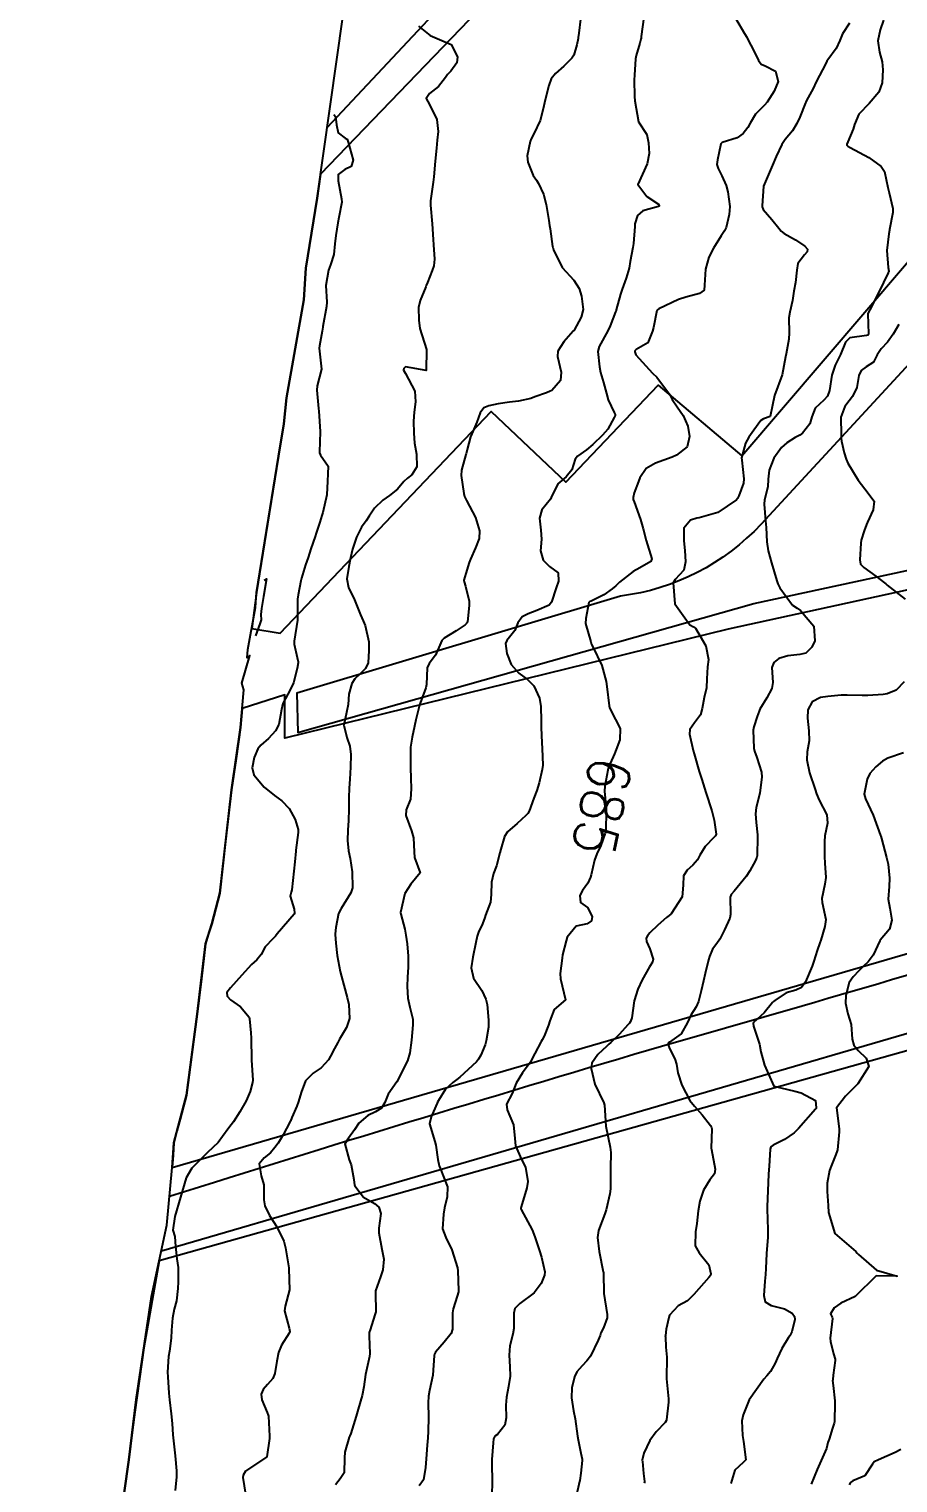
# Model space of a CAD drawing. Header units: metres. Extents: x 292545 to 299085, y 7450245 to 7463078.
# Drawn here: x 295961.2 to 296044.1, y 7457327.4 to 7457466.3 of the extents above; entities that cross this region are included whole.
import ezdxf
from ezdxf.enums import TextEntityAlignment as Align

# ---------------------------------------------------------------- set-up
doc = ezdxf.new("R2010")
doc.units = ezdxf.units.M
for name, color, linetype in [('Area', 45, 'Continuous'), ('Cotas', 45, 'Continuous'), ('Curvas de Nivel 1m', 11, 'Continuous'), ('Curvas de Nivel 5m', 15, 'Continuous'), ('Edificações', 30, 'Continuous'), ('Vias Primárias', 230, 'Continuous')]:
    doc.layers.add(name, color=color, linetype=linetype)
doc.styles.add('Style-STANDARD', font='STANDARD.shx')

msp = doc.modelspace()

# ---------------------------------------------------------------- linework, layer by layer
at = {"layer": 'Area'}
msp.add_polyline3d([(295968.83, 7457316.53, 695.59), (295970.69, 7457329.58, 691.86), (295971.4, 7457335.36, 693.54), (295972.85, 7457345.21, 691.34), (295974.31, 7457352, 688.67), (295974.83, 7457357.51, 688.53), (295974.98, 7457359.87, 689.09), (295976.18, 7457364.44, 692.82), (295977.21, 7457372.19, 692.11), (295978, 7457378.89, 689.45), (295978.6, 7457380.8, 689.19), (295979.37, 7457383.73, 691.72), (295980.48, 7457393.61, 692.91), (295981.35, 7457399.57, 695.22), (295981.66, 7457403.18, 689.18), (295981.49, 7457403.79, 689.21), (295982.25, 7457406.44, 689.16), (295981.97, 7457406.22, 689.17), (295982.04, 7457407.03, 689.22), (295982.79, 7457411.03, 696.29), (295982.87, 7457412.48, 696.53), (295984.98, 7457425.51, 693.8), (295985.49, 7457428.59, 694.39), (295985.75, 7457431.08, 694.85), (295987.39, 7457440.44, 693.15), (295987.6, 7457443.45, 688.75), (295988.67, 7457450.15, 692.59), (295991.14, 7457467.66, 688.28)], dxfattribs=at)
at = {"layer": 'Curvas de Nivel 1m', "flags": 128}
for points, elevation in [([(295998.36, 7457466.58), (295999.47, 7457465.68), (296001.46, 7457464.83), (296002.06, 7457463.65), (296002.01, 7457463.08), (296001.43, 7457462.28), (296001.13, 7457461.96), (296000.92, 7457461.67), (296000.26, 7457460.83), (295999.41, 7457460.15), (295999.09, 7457459.68), (295999.39, 7457459.09), (296000.09, 7457457.68), (296000.21, 7457456.52), (296000.14, 7457455.68), (296000.08, 7457454.94), (295999.95, 7457453.68), (295999.8, 7457452.18), (295999.74, 7457451.68), (295999.5, 7457449.9), (295999.49, 7457449.69), (295999.5, 7457449.47), (295999.64, 7457447.68), (295999.76, 7457446.2), (295999.79, 7457445.68), (295999.87, 7457444.33), (295999.8, 7457443.68), (295999.65, 7457443.24), (295999.19, 7457442.08), (295999.09, 7457441.79), (295999.05, 7457441.69), (295998.5, 7457440.37), (295998.35, 7457439.7), (295998.37, 7457438.48), (295998.48, 7457437.7), (295999.11, 7457435.69), (295999.09, 7457433.69), (295997.1, 7457434.04), (295996.93, 7457433.88), (295996.92, 7457433.71), (295997.09, 7457433.39), (295997.98, 7457431.7), (295998.06, 7457430.7), (295997.94, 7457429.7), (295997.88, 7457428.85), (295997.89, 7457427.7), (295997.97, 7457426.74), (295998.14, 7457425.7), (295998.2, 7457424.48), (295997.7, 7457423.7), (295997.28, 7457423.4), (295996.96, 7457423.07), (295996.33, 7457422.34), (295995.57, 7457421.73), (295994.94, 7457421.29), (295994.14, 7457420.54), (295993.64, 7457419.75), (295993.36, 7457419.31), (295992.91, 7457418.71), (295992.43, 7457417.76), (295992.04, 7457416.61), (295991.86, 7457415.77), (295991.69, 7457414.95), (295991.49, 7457413.77), (295991.67, 7457412.95), (295992.22, 7457411.77), (295992.81, 7457410.34), (295993.06, 7457409.76), (295993.24, 7457409.32), (295993.59, 7457407.75), (295993.6, 7457406.93), (295993.55, 7457405.75), (295993.3, 7457405.2), (295992.74, 7457404.66), (295992.28, 7457404.22), (295991.97, 7457403.77), (295991.7, 7457402.76), (295991.62, 7457401.78), (295991.47, 7457401.01), (295991.21, 7457399.78), (295991.5, 7457398.61), (295991.8, 7457397.77), (295991.88, 7457397), (295991.86, 7457395.77), (295991.78, 7457394.62), (295991.74, 7457393.77), (295991.7, 7457392.87), (295991.68, 7457391.77), (295991.66, 7457390.69), (295991.6, 7457389.77), (295991.55, 7457388.77), (295991.66, 7457387.77), (295991.83, 7457387.06), (295992.01, 7457385.77), (295992.03, 7457384.24), (295991.9, 7457383.77), (295990.97, 7457382.28), (295990.71, 7457381.79), (295990.46, 7457380.47), (295990.4, 7457379.84), (295990.4, 7457379.79), (295990.44, 7457378.96), (295990.58, 7457377.79), (295990.88, 7457376.26), (295991, 7457375.78), (295991.23, 7457374.94), (295991.52, 7457373.77), (295991.68, 7457373.09), (295991.77, 7457371.77), (295991.46, 7457370.89), (295990.79, 7457369.78), (295990.63, 7457369.48), (295990.32, 7457368.9), (295989.94, 7457368.17), (295989.74, 7457367.8), (295989.06, 7457367.04), (295988.29, 7457366.55), (295987.57, 7457365.82), (295987.14, 7457364.7), (295986.9, 7457363.83), (295986.72, 7457363.37), (295986.24, 7457362.31), (295986.12, 7457361.96), (295986.07, 7457361.84), (295985.43, 7457360.64), (295984.95, 7457359.85), (295984.64, 7457359.42), (295984.2, 7457358.94), (295983.6, 7457358.46), (295983.12, 7457357.87), (295983.31, 7457356.73), (295983.58, 7457355.87), (295983.58, 7457354.43), (295983.68, 7457353.86), (295984.13, 7457352.95), (295984.81, 7457351.85), (295985.48, 7457350.47), (295985.65, 7457349.84), (295985.96, 7457347.95), (295985.97, 7457347.84), (295986.04, 7457345.84), (295985.6, 7457344.27), (295985.55, 7457343.84), (295986, 7457342.16), (295986.05, 7457341.84), (295985.99, 7457341.68), (295985.27, 7457340.56), (295984.97, 7457339.85), (295984.81, 7457339.01), (295984.64, 7457337.85), (295984.44, 7457337.36), (295983.94, 7457336.78), (295983.5, 7457336.3), (295983.31, 7457335.87), (295983.38, 7457335.33), (295983.91, 7457334.1), (295983.99, 7457333.86), (295984.01, 7457333.75), (295984.12, 7457331.86), (295984.11, 7457331.63), (295983.85, 7457329.86), (295981.84, 7457328.52), (295981.6, 7457328.13), (295981.56, 7457327.89), (295981.81, 7457326.31)], 688), ([(296013.86, 7457467.51), (296013.61, 7457465.65), (296013.59, 7457465.52), (296013.58, 7457465.41), (296013.46, 7457464.8), (296013.17, 7457463.8), (296013, 7457463.52), (296012.21, 7457462.76), (296011.43, 7457462.06), (296011.03, 7457461.55), (296010.8, 7457460.93), (296010.44, 7457459.55), (296010.26, 7457458.69), (296009.96, 7457457.56), (296009.36, 7457456.29), (296009.11, 7457455.82), (296009.02, 7457455.57), (296008.73, 7457454.18), (296008.79, 7457453.58), (296009.31, 7457452.32), (296009.6, 7457451.86), (296009.79, 7457451.56), (296010.28, 7457450.54), (296010.53, 7457449.55), (296010.78, 7457448.03), (296010.86, 7457447.55), (296010.92, 7457447.21), (296011.15, 7457445.54), (296011.17, 7457445.47), (296011.23, 7457445.22), (296012.07, 7457443.53), (296013.19, 7457442.32), (296013.7, 7457441.51), (296013.92, 7457440.77), (296014.06, 7457439.51), (296013.89, 7457438.77), (296013.2, 7457437.52), (296013.17, 7457437.48), (296013.13, 7457437.43), (296012.23, 7457436.42), (296011.65, 7457435.53), (296011.61, 7457435.03), (296011.97, 7457433.53), (296011.9, 7457432.71), (296011.07, 7457431.78), (296010.92, 7457431.7), (296010.56, 7457431.56), (296009.47, 7457431.16), (296009.06, 7457431.02), (296007.89, 7457430.74), (296007.05, 7457430.65), (296005.95, 7457430.51), (296005.05, 7457430.31), (296004.57, 7457430.1), (296004.24, 7457429.63), (296003.93, 7457428.74), (296003.44, 7457427.64), (296003.32, 7457427.34), (296003, 7457426.13), (296002.9, 7457425.73), (296002.88, 7457425.64), (296002.46, 7457424.16), (296002.42, 7457423.65), (296002.66, 7457421.93), (296002.75, 7457421.64), (296002.94, 7457421.27), (296003.8, 7457419.63), (296004.18, 7457418.36), (296004.13, 7457417.63), (296003.79, 7457416.73), (296003.31, 7457415.64), (296003.19, 7457415.32), (296002.86, 7457414.28), (296002.69, 7457413.64), (296002.7, 7457413.49), (296002.85, 7457413.06), (296003.2, 7457411.64), (296003.19, 7457411.27), (296003.02, 7457409.64), (296002.94, 7457409.5), (296002.8, 7457409.38), (296001.95, 7457408.81), (296000.79, 7457408.11), (296000.56, 7457407.89), (296000.48, 7457407.67), (295999.97, 7457406.47), (295999.36, 7457405.68), (295999.17, 7457405.26), (295999.12, 7457403.69), (295999.05, 7457403.37), (295998.72, 7457402.51), (295998.51, 7457401.89), (295998.45, 7457401.69), (295998.08, 7457400.31), (295997.97, 7457399.7), (295997.73, 7457398.64), (295997.59, 7457397.7), (295997.57, 7457396.78), (295997.58, 7457395.7), (295997.6, 7457394.73), (295997.66, 7457393.7), (295997.58, 7457392.72), (295997.18, 7457391.7), (295997.13, 7457391.16), (295997.67, 7457389.7), (295997.87, 7457389.02), (295997.92, 7457387.7), (295997.96, 7457387.13), (295998.52, 7457385.69), (295997.62, 7457384.59), (295997.04, 7457383.71), (295996.63, 7457381.88), (295996.65, 7457381.72), (295997.03, 7457380.29), (295997.14, 7457379.71), (295997.25, 7457378.9), (295997.37, 7457377.71), (295997.36, 7457376.65), (295997.3, 7457375.71), (295997.27, 7457374.83), (295997.34, 7457373.71), (295997.51, 7457372.85), (295997.79, 7457371.7), (295997.82, 7457371.17), (295997.69, 7457369.7), (295997.52, 7457368.49), (295997.29, 7457367.71), (295996.28, 7457365.72), (295995.46, 7457364.54), (295995.13, 7457363.73), (295994.81, 7457363.18), (295994.25, 7457362.84), (295993.5, 7457362.5), (295992.65, 7457361.76), (295992.23, 7457361.11), (295991.67, 7457360.33), (295991.32, 7457359.78), (295991.73, 7457358.24), (295991.92, 7457357.77), (295992.17, 7457356.39), (295992.24, 7457355.85), (295992.26, 7457355.77), (295993.08, 7457354.69), (295994.15, 7457354.09), (295994.56, 7457353.74), (295994.75, 7457353.12), (295994.57, 7457351.74), (295994.56, 7457351.29), (295994.85, 7457349.73), (295995.04, 7457348.77), (295994.94, 7457347.73), (295994.71, 7457347.09), (295994.25, 7457345.74), (295994.23, 7457345.55), (295994.26, 7457343.74), (295994.22, 7457343.53), (295994.01, 7457342.93), (295993.72, 7457342.02), (295993.65, 7457341.75), (295993.64, 7457341.39), (295993.71, 7457339.74), (295993.68, 7457339.45), (295993.29, 7457337.75), (295993.12, 7457336.57), (295992.97, 7457335.75), (295992.57, 7457334.43), (295992.38, 7457333.76), (295991.89, 7457332.09), (295991.78, 7457331.88), (295991.71, 7457331.77), (295991.32, 7457330.31), (295991.29, 7457329.78), (295991.25, 7457328.36), (295990.87, 7457327.78), (295990.41, 7457327.2)], 687), ([(296019.87, 7457467.44), (296019.62, 7457465.59), (296019.6, 7457465.45), (296019.58, 7457465.34), (296019.47, 7457464.95), (296019.13, 7457463.77), (296019.08, 7457463.45), (296018.97, 7457461.91), (296018.95, 7457461.45), (296018.98, 7457459.87), (296019.01, 7457459.45), (296019.37, 7457457.45), (296020.14, 7457456.22), (296020.31, 7457455.44), (296020.36, 7457454.41), (296020.18, 7457453.44), (296019.3, 7457451.45), (296020.16, 7457450.31), (296021.28, 7457449.58), (296021.34, 7457449.42), (296021.33, 7457449.37), (296021.28, 7457449.34), (296019.77, 7457448.95), (296019.27, 7457448.5), (296019.02, 7457447.69), (296019.01, 7457447.45), (296018.87, 7457445.82), (296018.8, 7457445.45), (296018.57, 7457444.1), (296018.45, 7457443.46), (296018.17, 7457442.49), (296017.8, 7457441.46), (296017.65, 7457440.99), (296017.23, 7457439.47), (296017.21, 7457439.42), (296017.16, 7457439.29), (296016.65, 7457437.96), (296016.43, 7457437.48), (296015.59, 7457435.97), (296015.46, 7457435.49), (296015.64, 7457434.03), (296015.74, 7457433.49), (296016.02, 7457432.54), (296016.3, 7457431.48), (296016.45, 7457430.87), (296017.04, 7457429.66), (296017.13, 7457429.47), (296017.13, 7457429.39), (296017.04, 7457429.19), (296016.43, 7457428.07), (296015.92, 7457427.49), (296015, 7457426.62), (296014.4, 7457426.11), (296013.53, 7457425.51), (296013.3, 7457425.2), (296012.98, 7457424.2), (296012.46, 7457423.53), (296011.64, 7457422.86), (296011.02, 7457421.55), (296010.94, 7457421.39), (296010.13, 7457420.36), (296009.91, 7457419.56), (296010.04, 7457418.43), (296010.1, 7457417.56), (296010, 7457416.45), (296010.26, 7457415.56), (296010.87, 7457414.96), (296011.67, 7457414.35), (296011.73, 7457413.54), (296011.49, 7457412.9), (296011.05, 7457411.55), (296010.82, 7457411.26), (296009.64, 7457410.74), (296008.81, 7457410.43), (296008.25, 7457410.13), (296007.84, 7457409.58), (296007.53, 7457408.85), (296006.79, 7457407.87), (296006.64, 7457407.59), (296006.77, 7457406.63), (296007.21, 7457405.59), (296007.93, 7457404.77), (296008.74, 7457404.17), (296009.35, 7457403.56), (296009.91, 7457402.37), (296010.04, 7457401.56), (296010.06, 7457400.19), (296010.05, 7457399.56), (296010.11, 7457398.11), (296010.15, 7457397.56), (296010.21, 7457395.98), (296010.17, 7457395.55), (296009.88, 7457394.29), (296009.64, 7457393.56), (296009.36, 7457392.81), (296008.91, 7457391.57), (296008.8, 7457391.36), (296008.59, 7457391.15), (296007.76, 7457390.4), (296006.85, 7457389.6), (296006.56, 7457389.15), (296006.2, 7457387.95), (296006.12, 7457387.6), (296005.78, 7457386.35), (296005.5, 7457385.61), (296005.32, 7457384.8), (296005.3, 7457383.61), (296005.23, 7457382.87), (296004.76, 7457381.62), (296004.67, 7457381.41), (296004.46, 7457380.8), (296004.07, 7457380), (296003.95, 7457379.62), (296003.82, 7457379.02), (296003.54, 7457377.63), (296003.39, 7457376.61), (296003.6, 7457375.63), (296004.39, 7457374.44), (296004.79, 7457373.62), (296004.89, 7457373.09), (296005.03, 7457371.61), (296005.02, 7457370.94), (296004.8, 7457369.62), (296004.71, 7457369.24), (296004.31, 7457368.27), (296004.07, 7457367.86), (296003.88, 7457367.63), (296002.29, 7457366.15), (296002.01, 7457365.93), (296001.64, 7457365.66), (296000.93, 7457365.01), (296000.26, 7457363.93), (296000.17, 7457363.75), (296000.14, 7457363.67), (295999.56, 7457362.36), (295999.4, 7457361.68), (295999.89, 7457360), (296000, 7457359.67), (296000.19, 7457358.3), (296000.32, 7457357.67), (296000.4, 7457357.45), (296001.1, 7457355.66), (296001.09, 7457354.72), (296000.82, 7457353.66), (296000.74, 7457353.06), (296000.64, 7457351.66), (296000.95, 7457350.82), (296001.52, 7457349.66), (296002.07, 7457347.94), (296002.1, 7457347.65), (296002.16, 7457345.77), (296002.15, 7457345.65), (296002.04, 7457345.22), (296001.67, 7457344.01), (296001.6, 7457343.65), (296001.59, 7457342.06), (296001.47, 7457341.66), (296000.8, 7457340.84), (295999.98, 7457339.89), (295999.87, 7457339.67), (295999.85, 7457339.55), (295999.71, 7457337.67), (295999.41, 7457336.2), (295999.3, 7457335.68), (295999.26, 7457335.03), (295999.31, 7457333.68), (295999.28, 7457332.29), (295999.23, 7457331.68), (295999.18, 7457331), (295999.08, 7457329.68), (295999.02, 7457328.86), (295998.83, 7457327.69), (295998.41, 7457327.1)], 686), ([(296039.49, 7457466.88), (296038.85, 7457465.84), (296038.57, 7457465.22), (296038.23, 7457464.45), (296037.44, 7457463.37), (296037.35, 7457463.23), (296037.24, 7457463.03), (296036.33, 7457461.25), (296036.03, 7457460.64), (296035.4, 7457459.47), (296035.33, 7457459.32), (296035.31, 7457459.26), (296034.76, 7457457.89), (296034.46, 7457457.27), (296034.06, 7457456.58), (296033.36, 7457455.75), (296033.03, 7457455.28), (296032.5, 7457454.12), (296032.14, 7457453.3), (296031.3, 7457451.31), (296031.16, 7457449.43), (296031.17, 7457449.31), (296031.27, 7457449.06), (296032.08, 7457448.12), (296032.76, 7457447.29), (296032.97, 7457447.01), (296033.25, 7457446.78), (296034.35, 7457446.16), (296035.24, 7457445.56), (296035.48, 7457445.26), (296035.46, 7457445.02), (296035.22, 7457444.72), (296034.57, 7457443.91), (296034.47, 7457443.27), (296034.36, 7457442.1), (296034.2, 7457441.27), (296034.06, 7457440.38), (296033.81, 7457439.27), (296033.72, 7457438.71), (296033.73, 7457437.27), (296033.71, 7457436.69), (296033.45, 7457435.28), (296033.4, 7457434.98), (296033.08, 7457433.28), (296032.35, 7457431.29), (296032.15, 7457430.38), (296031.92, 7457429.3), (296031.3, 7457429.05), (296031.04, 7457428.89), (296030.36, 7457427.98), (296029.88, 7457427.32), (296029.58, 7457426.75), (296029.2, 7457425.33), (296029.21, 7457425.11), (296029.42, 7457423.33), (296029.38, 7457422.91), (296028.95, 7457421.7), (296028.82, 7457421.46), (296028.71, 7457421.33), (296026.93, 7457420.12), (296025.15, 7457419.6), (296024.92, 7457419.57), (296024.33, 7457419.39), (296023.69, 7457418.61), (296023.7, 7457417.39), (296023.79, 7457416.49), (296023.83, 7457415.39), (296023.67, 7457414.59), (296022.86, 7457413.7), (296022.67, 7457413.4), (296022.82, 7457411.4), (296024.27, 7457409.39), (296024.62, 7457409.2), (296024.8, 7457409.05), (296025.78, 7457407.37), (296026.05, 7457406.08), (296025.96, 7457405.37), (296025.89, 7457404.22), (296025.84, 7457403.37), (296025.64, 7457402.45), (296025.45, 7457401.37), (296025.28, 7457400.79), (296024.69, 7457400), (296024.27, 7457399.39), (296024.22, 7457398.93), (296024.57, 7457397.38), (296024.66, 7457397.04), (296025.15, 7457395.37), (296025.39, 7457394.6), (296025.79, 7457393.37), (296026.37, 7457391.59), (296026.43, 7457391.36), (296026.58, 7457390.7), (296026.78, 7457389.36), (296026.72, 7457389.2), (296026.56, 7457389.05), (296025.71, 7457388.21), (296025.22, 7457387.37), (296024.99, 7457386.93), (296024.53, 7457386.4), (296023.99, 7457385.92), (296023.66, 7457385.39), (296023.62, 7457384.51), (296023.53, 7457383.39), (296022.48, 7457381.76), (296022.29, 7457381.6), (296022.03, 7457381.41), (296021.19, 7457380.69), (296020.45, 7457379.94), (296020.21, 7457379.67), (296020.08, 7457379.44), (296020.12, 7457379.12), (296020.43, 7457378.42), (296020.76, 7457377.43), (296020.7, 7457377.15), (296020.42, 7457376.71), (296019.71, 7457375.44), (296019.28, 7457374.56), (296018.94, 7457373.45), (296018.73, 7457371.83), (296018.6, 7457371.46), (296018.49, 7457371.32), (296018.35, 7457371.17), (296017.54, 7457370.26), (296016.71, 7457369.48), (296016.51, 7457369.3), (296016.33, 7457369.13), (296015.47, 7457368.33), (296014.9, 7457367.49), (296014.82, 7457366.97), (296015.18, 7457365.49), (296016.03, 7457363.71), (296016.11, 7457363.48), (296016.23, 7457361.48), (296016.66, 7457359.48), (296016.71, 7457358.97), (296016.69, 7457357.47), (296016.68, 7457356.97), (296016.67, 7457355.47), (296016.63, 7457355), (296016.28, 7457353.48), (296016.24, 7457353.37), (296016.13, 7457353.08), (296015.53, 7457351.49), (296015.44, 7457350.82), (296015.59, 7457349.49), (296015.99, 7457347.56), (296016, 7457347.48), (296016, 7457347.42), (296016.04, 7457345.48), (296016.37, 7457343.48), (296016.35, 7457343.15), (296016, 7457342.2), (296015.77, 7457341.71), (296015.68, 7457341.48), (296015.51, 7457341.01), (296014.78, 7457339.5), (296014.41, 7457339.06), (296013.96, 7457338.57), (296013.48, 7457337.99), (296013.24, 7457337.52), (296012.99, 7457336.47), (296012.96, 7457335.52), (296013.16, 7457334.26), (296013.31, 7457333.52), (296013.53, 7457331.86), (296013.59, 7457331.51), (296013.86, 7457330.24), (296013.99, 7457329.64), (296013.99, 7457329.51), (296013.84, 7457328.3), (296013.74, 7457327.6), (296013.73, 7457327.51), (296013.36, 7457325.96)], 684), ([(296042.75, 7457467.17), (296042.42, 7457466.24), (296042.21, 7457465.18), (296042.37, 7457464.09), (296042.61, 7457463.17), (296042.69, 7457462.42), (296042.64, 7457461.17), (296042.32, 7457460.27), (296041.39, 7457459.19), (296040.4, 7457458.18), (296039.97, 7457457.2), (296039.85, 7457456.73), (296039.36, 7457455.53), (296039.26, 7457455.31), (296039.26, 7457455.21), (296039.35, 7457455.12), (296039.56, 7457455), (296041.34, 7457454.02), (296042.54, 7457453.17), (296042.85, 7457452.7), (296043.17, 7457451.16), (296043.3, 7457450.66), (296043.65, 7457449.16), (296043.65, 7457448.78), (296043.34, 7457447.16), (296043.32, 7457447.09), (296043.25, 7457446.73), (296043.07, 7457445.16), (296043.21, 7457443.51), (296043.25, 7457443.16), (296043.25, 7457443.12), (296043.2, 7457443.01), (296042.3, 7457441.17), (296041.46, 7457439.48), (296041.28, 7457439.19), (296041.26, 7457439.09), (296041.31, 7457437.19), (296041.25, 7457437.07), (296041.13, 7457437.01), (296039.54, 7457436.79), (296039.12, 7457436.38), (296038.64, 7457435.22), (296038.12, 7457434.2), (296037.82, 7457433.23), (296037.61, 7457431.77), (296037.41, 7457431.23), (296037.06, 7457430.84), (296036.23, 7457430.07), (296035.92, 7457429.25), (296035.72, 7457428.57), (296035.02, 7457427.68), (296034.77, 7457427.51), (296034.32, 7457427.27), (296033.52, 7457426.76), (296033, 7457426.31), (296032.27, 7457425.29), (296031.83, 7457424.15), (296031.75, 7457423.3), (296031.69, 7457422.57), (296031.4, 7457421.31), (296031.35, 7457420.9), (296031.47, 7457419.3), (296031.54, 7457418.67), (296031.62, 7457417.3), (296031.73, 7457416.45), (296032.05, 7457415.3), (296032.58, 7457413.57), (296032.67, 7457413.29), (296032.85, 7457412.92), (296034.05, 7457411.27), (296034.51, 7457410.96), (296034.82, 7457410.76), (296036.1, 7457409.25), (296036.19, 7457407.85), (296035.92, 7457407.25), (296035.35, 7457406.68), (296034.77, 7457406.53), (296033.63, 7457406.41), (296032.77, 7457406.15), (296032.27, 7457405.78), (296032.09, 7457405.3), (296032.17, 7457403.87), (296032.1, 7457403.3), (296031.62, 7457402.4), (296030.95, 7457401.31), (296030.87, 7457401.14), (296030.7, 7457400.61), (296030.36, 7457399.64), (296030.3, 7457399.31), (296030.37, 7457397.6), (296030.44, 7457397.31), (296030.65, 7457396.7), (296031.1, 7457395.31), (296031.12, 7457394.81), (296030.95, 7457393.31), (296030.89, 7457393.03), (296030.6, 7457391.92), (296030.53, 7457391.31), (296030.58, 7457390.49), (296030.72, 7457389.31), (296030.72, 7457389.15), (296030.68, 7457387.31), (296030.66, 7457387.19), (296030.54, 7457386.85), (296029.98, 7457385.86), (296029.65, 7457385.32), (296028.5, 7457383.93), (296028.22, 7457383.62), (296028.12, 7457383.34), (296028.13, 7457381.69), (296028.07, 7457381.34), (296027.57, 7457380.23), (296027.13, 7457379.35), (296026.85, 7457378.94), (296026.43, 7457378.39), (296026.12, 7457377.67), (296026.04, 7457377.36), (296025.73, 7457376.05), (296025.57, 7457375.37), (296025.34, 7457374.42), (296025.07, 7457373.37), (296024.87, 7457372.87), (296024.36, 7457372.08), (296024.02, 7457371.39), (296023.43, 7457370.3), (296022.32, 7457369.51), (296022.26, 7457369.48), (296022.2, 7457369.41), (296022.18, 7457369.27), (296022.32, 7457368.9), (296022.81, 7457367.9), (296022.98, 7457367.4), (296023.12, 7457366.58), (296023.5, 7457365.4), (296024.26, 7457363.94), (296024.69, 7457363.38), (296025.44, 7457362.57), (296026.23, 7457361.54), (296026.32, 7457361.36), (296026.36, 7457361.23), (296026.31, 7457359.36), (296026.32, 7457359.25), (296026.69, 7457357.35), (296026.61, 7457356.92), (296026.17, 7457356.34), (296025.55, 7457355.37), (296025.2, 7457354.32), (296025.06, 7457353.38), (296024.92, 7457352.18), (296024.79, 7457351.38), (296024.76, 7457350.04), (296025.15, 7457349.37), (296026.08, 7457348.21), (296026.25, 7457347.36), (296026.22, 7457347.2), (296026.06, 7457347.02), (296024.64, 7457345.38), (296024.04, 7457344.79), (296023.13, 7457344.3), (296022.31, 7457343.41), (296022.24, 7457343.19), (296022, 7457342.08), (296021.92, 7457341.48), (296021.91, 7457341.41), (296021.92, 7457341.34), (296021.98, 7457340.36), (296022.05, 7457339.41), (296022.05, 7457339.33), (296022.02, 7457337.41), (296022.02, 7457337.33), (296022.21, 7457335.41), (296022.22, 7457335.11), (296022.03, 7457333.41), (296022, 7457333.31), (296021.9, 7457333.15), (296021.05, 7457332.26), (296020.44, 7457331.43), (296019.86, 7457330.21), (296019.72, 7457329.57), (296019.73, 7457329.44), (296019.84, 7457328.28), (296019.93, 7457327.53), (296019.92, 7457327.44), (296019.9, 7457327.37)], 683), ([(295990.25, 7457458.15), (295990.42, 7457457.94), (295990.5, 7457457.16), (295990.67, 7457456.4), (295991.35, 7457455.87), (295991.52, 7457455.78), (295991.62, 7457455.5), (295992.11, 7457453.77), (295991.93, 7457453.16), (295991.32, 7457452.88), (295990.68, 7457452.42), (295990.66, 7457451.79), (295990.99, 7457450.07), (295991.01, 7457449.78), (295990.74, 7457448.3), (295990.65, 7457447.79), (295990.45, 7457446.58), (295990.35, 7457445.79), (295990.25, 7457444.77), (295989.95, 7457443.79), (295989.74, 7457443.26), (295989.49, 7457441.81), (295989.58, 7457440.22), (295989.57, 7457439.8), (295989.22, 7457437.88), (295989.2, 7457437.81), (295989.14, 7457437.45), (295988.88, 7457436.05), (295988.87, 7457435.81), (295989.09, 7457433.81), (295988.66, 7457432.23), (295988.64, 7457431.81), (295988.81, 7457430.05), (295988.83, 7457429.81), (295988.97, 7457427.86), (295988.97, 7457427.81), (295988.88, 7457425.92), (295988.89, 7457425.81), (295988.99, 7457425.6), (295989.72, 7457424.54), (295989.7, 7457423.8), (295989.64, 7457423.12), (295989.59, 7457421.8), (295989.22, 7457420.1), (295989.12, 7457419.81), (295988.92, 7457419.18), (295988.58, 7457418.14), (295988.48, 7457417.81), (295988.07, 7457416.63), (295987.8, 7457415.82), (295987.57, 7457415.12), (295987.17, 7457413.83), (295987.1, 7457413.58), (295986.84, 7457412.25), (295986.79, 7457411.83), (295986.8, 7457409.83), (295986.48, 7457407.83), (295986.48, 7457407.53), (295986.76, 7457406.27), (295986.85, 7457405.83), (295986.84, 7457405.74), (295986.75, 7457405.22), (295986.4, 7457403.84), (295986.11, 7457403.23), (295985.4, 7457401.85), (295985.26, 7457401.29), (295985.01, 7457399.86), (295984.68, 7457399.25), (295984.02, 7457398.52), (295983.29, 7457397.87), (295983, 7457397.54), (295982.65, 7457396.71), (295982.47, 7457395.71), (295982.63, 7457395.03), (295983.61, 7457393.87), (295984.61, 7457393.08), (295985.3, 7457392.55), (295985.98, 7457391.84), (295986.58, 7457390.77), (295986.84, 7457389.83), (295986.85, 7457389.53), (295986.63, 7457387.83), (295986.62, 7457387.75), (295986.53, 7457386.73), (295986.43, 7457385.83), (295986.26, 7457384.07), (295986.2, 7457383.83), (295986.1, 7457383.44), (295986.48, 7457382.21), (295986.51, 7457381.83), (295986.5, 7457381.8), (295986.47, 7457381.73), (295984.86, 7457379.85), (295984.68, 7457379.63), (295984.45, 7457379.36), (295983.69, 7457378.61), (295983.31, 7457377.87), (295982.92, 7457377.37), (295982.41, 7457376.93), (295981.47, 7457375.89), (295980.39, 7457374.7), (295980.05, 7457374.25), (295980.07, 7457373.91), (295980.38, 7457373.55), (295981.36, 7457372.89), (295982.16, 7457371.88), (295982.2, 7457371.73), (295982.34, 7457370.38), (295982.38, 7457369.88), (295982.38, 7457369.83), (295982.4, 7457367.88), (295982.41, 7457367.77), (295982.51, 7457365.88), (295982.5, 7457365.65), (295982.27, 7457364.78), (295981.9, 7457363.89), (295981.3, 7457362.84), (295980.68, 7457361.9), (295980.23, 7457361.3), (295979.64, 7457360.5), (295979.21, 7457359.92), (295978.71, 7457359.42), (295978.2, 7457358.97), (295977.18, 7457357.95), (295976.69, 7457357.45), (295976.17, 7457356.52), (295975.08, 7457352.85), (295974.89, 7457351.52), (295975.07, 7457350.94), (295975.15, 7457349.97), (295975.27, 7457348.78), (295975.39, 7457347.97), (295975.41, 7457346.61), (295975.37, 7457345.97), (295975.23, 7457344.77), (295975.02, 7457343.97), (295974.84, 7457343.14), (295974.77, 7457341.97), (295974.73, 7457341.23), (295974.56, 7457339.97), (295974.48, 7457339.46), (295974.39, 7457337.98), (295974.4, 7457337.52), (295974.5, 7457335.97), (295974.56, 7457335.33), (295974.74, 7457333.97), (295974.81, 7457333.05), (295974.87, 7457331.97), (295975.01, 7457330.83), (295975.12, 7457329.97), (295975.25, 7457328.55), (295975.24, 7457327.97), (295975.12, 7457326.66)], 689), ([(296044.22, 7457438.08), (296043.68, 7457437.16), (296043.13, 7457436.4), (296042.54, 7457435.76), (296042.16, 7457435.18), (296041.8, 7457434.49), (296041.1, 7457434.02), (296040.61, 7457433.67), (296040.4, 7457433.2), (296040.2, 7457432.07), (296039.79, 7457431.2), (296039.48, 7457430.79), (296039.05, 7457430.24), (296038.67, 7457429.22), (296038.71, 7457427.52), (296038.72, 7457427.21), (296038.73, 7457426.93), (296039, 7457425.81), (296039.18, 7457425.21), (296039.36, 7457424.84), (296040.34, 7457423.2), (296040.96, 7457422.36), (296041.87, 7457421.18), (296041.75, 7457420.37), (296041.22, 7457419.19), (296041.14, 7457418.97), (296040.91, 7457418.36), (296040.62, 7457417.47), (296040.58, 7457417.19), (296040.49, 7457415.58), (296040.57, 7457415.19), (296040.87, 7457414.87), (296042.02, 7457414.02), (296042.86, 7457413.39), (296042.97, 7457413.29), (296043.11, 7457413.17), (296044.83, 7457411.83)], 682), ([(296044.74, 7457403.93), (296043.97, 7457403.15), (296043.11, 7457402.78), (296042.73, 7457402.72), (296041.27, 7457402.64), (296040.72, 7457402.64), (296039.27, 7457402.66), (296038.72, 7457402.65), (296037.42, 7457402.54), (296036.72, 7457402.43), (296035.95, 7457402.01), (296035.54, 7457401.25), (296035.48, 7457400.46), (296035.62, 7457399.25), (296035.64, 7457398.28), (296035.46, 7457397.25), (296035.43, 7457396.48), (296035.7, 7457395.25), (296036.22, 7457393.64), (296036.34, 7457393.24), (296036.61, 7457392.62), (296037.34, 7457391.23), (296037.39, 7457390.43), (296037.16, 7457389.23), (296037.12, 7457388.67), (296037.11, 7457387.23), (296037.15, 7457386.61), (296037.24, 7457385.23), (296037.14, 7457384.6), (296036.85, 7457383.24), (296036.89, 7457382.84), (296037.25, 7457381.23), (296037.15, 7457380.55), (296036.76, 7457379.24), (296036.68, 7457379), (296036.43, 7457378.26), (296036.11, 7457377.24), (296035.94, 7457376.77), (296035.29, 7457375.26), (296034.93, 7457374.73), (296034.39, 7457374.48), (296033.46, 7457374.2), (296032.38, 7457373.49), (296032.26, 7457373.4), (296032.15, 7457373.29), (296031.36, 7457372.3), (296030.35, 7457371.38), (296030.31, 7457371.31), (296030.35, 7457371.02), (296030.92, 7457369.3), (296031.03, 7457368.59), (296031.38, 7457367.3), (296032.28, 7457365.29), (296034.28, 7457364.82), (296034.89, 7457364.65), (296036.26, 7457363.94), (296036.33, 7457363.24), (296036.32, 7457363.17), (296036.25, 7457363.09), (296034.64, 7457361.26), (296034.23, 7457360.84), (296033.29, 7457360.21), (296032.22, 7457359.65), (296032, 7457359.51), (296031.93, 7457359.29), (296031.83, 7457357.65), (296031.81, 7457357.29), (296031.78, 7457356.9), (296031.7, 7457355.3), (296031.64, 7457353.8), (296031.65, 7457353.3), (296031.68, 7457352.85), (296031.71, 7457351.3), (296031.69, 7457350.87), (296031.59, 7457349.3), (296031.51, 7457347.86), (296031.48, 7457347.3), (296031.42, 7457346.66), (296031.32, 7457345.3), (296031.44, 7457344.7), (296032.03, 7457344.35), (296033.29, 7457344.01), (296034.02, 7457343.61), (296034.24, 7457343.27), (296034.29, 7457342.99), (296034, 7457341.82), (296033.82, 7457341.45), (296033.69, 7457341.27), (296033.03, 7457340.23), (296032.61, 7457339.28), (296032.42, 7457338.83), (296031.95, 7457338.04), (296031.61, 7457337.63), (296031.33, 7457337.3), (296029.92, 7457335.32), (296029.34, 7457333.9), (296029.22, 7457333.33), (296029.29, 7457331.92), (296029.37, 7457331.33), (296029.59, 7457329.59), (296029.34, 7457329.33), (296028.57, 7457328.61), (296028.17, 7457327.34)], 682), ([(296044.66, 7457397.15), (296043.18, 7457396.64), (296042.65, 7457396.34), (296042.02, 7457395.8), (296041.44, 7457395.18), (296041.18, 7457394.64), (296040.92, 7457393.19), (296041.04, 7457392.75), (296041.76, 7457391.18), (296042.48, 7457389.26), (296042.5, 7457389.17), (296042.56, 7457388.97), (296043.05, 7457387.16), (296043.19, 7457386.5), (296043.34, 7457385.16), (296043.29, 7457384.38), (296043.19, 7457383.16), (296043.35, 7457382.3), (296043.56, 7457381.16), (296043.31, 7457380.31), (296042.44, 7457379.26), (296042.41, 7457379.21), (296042.39, 7457379.17), (296041.78, 7457377.82), (296041.29, 7457377.18), (296040.84, 7457376.77), (296040.41, 7457376.33), (296039.86, 7457375.73), (296039.48, 7457375.2), (296039.14, 7457373.96), (296039.13, 7457373.21), (296039.36, 7457372.2), (296039.66, 7457371.2), (296039.77, 7457369.77), (296039.93, 7457369.2), (296040.32, 7457368.71), (296041.1, 7457367.98), (296041.34, 7457367.18), (296040.29, 7457365.52), (296040.13, 7457365.35), (296039.98, 7457365.2), (296039.13, 7457364.35), (296038.25, 7457363.22), (296038.52, 7457361.22), (296038.52, 7457360.93), (296038.35, 7457359.22), (296038.32, 7457359.11), (296038.2, 7457358.78), (296037.75, 7457357.66), (296037.59, 7457357.23), (296037.37, 7457356.03), (296037.38, 7457355.23), (296037.47, 7457353.9), (296037.5, 7457353.23), (296038.11, 7457351.22), (296040.1, 7457349.51), (296040.25, 7457349.35), (296040.38, 7457349.2), (296042.07, 7457347.71), (296044.06, 7457347.15), (296042.06, 7457347.17), (296040.04, 7457345.2), (296038.68, 7457344.57), (296038.03, 7457344.12), (296037.7, 7457343.54), (296037.86, 7457343.22), (296037.88, 7457343.09), (296037.67, 7457341.22), (296037.68, 7457340.91), (296037.98, 7457339.71), (296038.12, 7457339.22), (296038.12, 7457339.07), (296037.95, 7457337.69), (296037.9, 7457337.26), (296037.9, 7457337.22), (296037.89, 7457337.17), (296037.94, 7457336.69), (296038.09, 7457335.22), (296038.1, 7457335.04), (296038.06, 7457333.22), (296038.03, 7457333.09), (296037.89, 7457332.63), (296037.55, 7457331.55), (296037.45, 7457331.23), (296037.3, 7457330.66), (296036.68, 7457329.24), (296036.41, 7457328.68), (296035.85, 7457327.25)], 681)]:
    msp.add_lwpolyline(points, dxfattribs=dict(at, elevation=elevation))
at = {"layer": 'Curvas de Nivel 5m', "flags": 128}
for points, elevation in [([(296028.63, 7457467.34), (296029.48, 7457465.87), (296029.69, 7457465.54), (296029.81, 7457465.32), (296030.37, 7457464.24), (296030.8, 7457463.31), (296031.08, 7457462.95), (296031.44, 7457462.79), (296032.43, 7457462.29), (296032.69, 7457461.29), (296032.32, 7457460.38), (296031.65, 7457459.31), (296031.39, 7457459.02), (296030.54, 7457458.16), (296030.02, 7457457.32), (296029.79, 7457456.91), (296029.36, 7457456.33), (296028.77, 7457455.92), (296027.35, 7457455.48), (296027.22, 7457455.35), (296026.89, 7457453.8), (296026.84, 7457453.36), (296026.95, 7457452.98), (296027.31, 7457452.29), (296027.72, 7457451.35), (296027.9, 7457450.74), (296028.07, 7457449.34), (296028.02, 7457448.6), (296027.73, 7457447.35), (296027.56, 7457447.03), (296027.24, 7457446.54), (296026.51, 7457445.36), (296026.07, 7457444.52), (296025.74, 7457443.37), (296025.65, 7457441.84), (296025.62, 7457441.37), (296025.18, 7457441.05), (296023.89, 7457440.68), (296023.17, 7457440.45), (296021.31, 7457439.57), (296021.16, 7457439.48), (296021.13, 7457439.46), (296021.12, 7457439.43), (296020.78, 7457437.79), (296020.7, 7457437.43), (296020.25, 7457436.31), (296019.12, 7457435.69), (296019.02, 7457435.55), (296019.01, 7457435.45), (296019.11, 7457435.18), (296020.68, 7457433.43), (296021.09, 7457433.03), (296022.31, 7457431.41), (296022.57, 7457430.92), (296023.05, 7457430.22), (296023.63, 7457429.39), (296024.06, 7457428.35), (296024.22, 7457427.39), (296024.01, 7457426.38), (296022.99, 7457425.58), (296022.57, 7457425.41), (296020.99, 7457424.83), (296020.1, 7457424.32), (296019.49, 7457423.44), (296019.34, 7457423.08), (296018.95, 7457422), (296018.84, 7457421.56), (296018.85, 7457421.45), (296018.86, 7457421.37), (296018.94, 7457421.13), (296019.54, 7457419.44), (296019.79, 7457418.56), (296020.08, 7457417.44), (296020.63, 7457415.68), (296020.52, 7457415.43), (296019.47, 7457414.84), (296018.86, 7457414.49), (296017.55, 7457413.47), (296017.2, 7457413.12), (296016.84, 7457412.81), (296016.06, 7457412.26), (296014.83, 7457411.65), (296014.72, 7457411.61), (296014.61, 7457411.5), (296014.32, 7457409.99), (296014.3, 7457409.51), (296014.79, 7457407.75), (296014.88, 7457407.5), (296014.99, 7457407.29), (296015.86, 7457405.49), (296016.26, 7457403.97), (296016.34, 7457403.48), (296016.56, 7457401.64), (296016.58, 7457401.48), (296016.71, 7457401.19), (296017.61, 7457399.47), (296017.58, 7457398.38), (296017.23, 7457397.47), (296017.07, 7457397.06), (296016.64, 7457396.13), (296016.47, 7457395.65), (296016.43, 7457395.48), (296016.14, 7457393.96), (296016.12, 7457393.48), (296016.26, 7457391.82), (296016.28, 7457391.48), (296016.23, 7457389.82), (296016.18, 7457389.48), (296015.75, 7457388.28), (296015.39, 7457387.49), (296015.15, 7457386.88), (296014.84, 7457385.5), (296014.77, 7457385.25), (296014.51, 7457384.7), (296014.01, 7457383.99), (296013.75, 7457383.51), (296013.83, 7457382.85), (296014.48, 7457382.37), (296014.92, 7457381.5), (296014.87, 7457381.09), (296014.46, 7457380.8), (296013.4, 7457380.57), (296012.55, 7457379.53), (296012.44, 7457379.17), (296012.11, 7457377.85), (296012.05, 7457377.53), (296011.87, 7457376.07), (296011.9, 7457375.54), (296012.37, 7457373.53), (296011.29, 7457372.62), (296010.88, 7457371.54), (296010.77, 7457371.12), (296010.34, 7457370.07), (296010.16, 7457369.73), (296010.06, 7457369.55), (296009.46, 7457368.41), (296009, 7457367.56), (296008.29, 7457366.56), (296007.68, 7457365.59), (296007.28, 7457364.58), (296006.76, 7457363.59), (296006.81, 7457363.04), (296007.41, 7457361.59), (296007.53, 7457360.28), (296007.62, 7457359.59), (296008.19, 7457358.3), (296008.55, 7457357.57), (296008.79, 7457356.19), (296008.7, 7457355.57), (296008.14, 7457353.78), (296008.11, 7457353.62), (296008.11, 7457353.58), (296008.14, 7457353.51), (296009.21, 7457351.56), (296009.46, 7457350.91), (296009.89, 7457349.55), (296010.08, 7457348.95), (296010.4, 7457347.55), (296010.37, 7457347.24), (296010.05, 7457346.45), (296009.4, 7457345.56), (296008.03, 7457344.54), (296007.55, 7457344.06), (296007.45, 7457343.59), (296007.44, 7457342.14), (296007.37, 7457341.59), (296007.08, 7457340.49), (296006.99, 7457339.59), (296007.08, 7457338.47), (296007.1, 7457337.59), (296006.93, 7457336.6), (296006.74, 7457335.59), (296006.7, 7457334.81), (296006.72, 7457333.59), (296006.6, 7457332.89), (296005.88, 7457332.02), (296005.63, 7457331.85), (296005.52, 7457331.61), (296005.47, 7457331.2), (296005.35, 7457329.61), (296005.36, 7457329.11), (296005.39, 7457327.61), (296005.34, 7457326.08)], 685), ([(295983.6, 7457413.65), (295983.83, 7457413.78), (295983.56, 7457412.08), (295983.35, 7457410.94), (295983.3, 7457410.37), (295983.31, 7457409.87), (295983.2, 7457409.47), (295982.78, 7457408.32)], 690), ([(296044.42, 7457330.59), (296043.86, 7457330.28), (296042.28, 7457329.6), (296041.86, 7457329.41), (296041.71, 7457329.18), (296040.97, 7457328.06), (296039.83, 7457327.57), (296039.61, 7457327.42), (296039.48, 7457327.2)], 680)]:
    msp.add_lwpolyline(points, dxfattribs=dict(at, elevation=elevation))
at = {"layer": 'Edificações'}
msp.add_lwpolyline([(296006.49, 7457470.65), (295988.99, 7457452.44), (295988.67, 7457450.15), (295988.13, 7457446.8), (295987.6, 7457443.45), (295987.5, 7457441.94), (295987.39, 7457440.44), (295986.57, 7457435.76), (295985.75, 7457431.08), (295985.49, 7457428.59), (295984.98, 7457425.51), (295983.92, 7457419), (295982.87, 7457412.48), (295982.42, 7457409.03), (295985.12, 7457408.57), (296005.3, 7457429.77), (296012.4, 7457423), (296021.23, 7457432.27), (296029.22, 7457425.52), (296048.73, 7457448.32), (296049.67, 7457447.51), (296056.92, 7457455.91), (296078.42, 7457479.49)], dxfattribs=at)
for points, elevation in [([(296081.98, 7457420.78), (296027.93, 7457408.96), (295985.57, 7457398.56), (295985.57, 7457402.7), (295981.5, 7457401.38), (295981.35, 7457399.57), (295980.92, 7457396.59), (295980.48, 7457393.61), (295979.92, 7457388.67), (295979.37, 7457383.73), (295978.99, 7457382.26), (295978.6, 7457380.8), (295978.3, 7457379.85), (295978, 7457378.89), (295977.61, 7457375.54), (295977.21, 7457372.19), (295976.7, 7457368.31), (295976.18, 7457364.44), (295975.58, 7457362.15), (295975.28, 7457361.01), (295974.98, 7457359.87), (295974.91, 7457358.69), (295974.83, 7457357.51), (296060.14, 7457382.36)], 688.53), ([(296061.33, 7457325.65), (296069, 7457329.94), (296077.9, 7457333.78), (296086.65, 7457335.84), (296097.87, 7457336.16), (296117.73, 7457333.86), (296132.73, 7457331.79), (296135.21, 7457342.95), (296138.55, 7457342.21), (296143.1, 7457377.86), (296133.39, 7457379.1), (296135.3, 7457394.07), (295973.58, 7457348.61), (295972.13, 7457340.29), (295972.13, 7457340.29), (295971.25, 7457334.14), (295971.04, 7457332.47), (295970.69, 7457329.58), (295969.76, 7457323.05)], 689.02)]:
    msp.add_lwpolyline(points, dxfattribs=dict(at, elevation=elevation))
at = {"layer": 'Vias Primárias'}
for points, elevation in [([(295989.62, 7457456.91), (296041.62, 7457512.4), (296061.03, 7457533.41, -0.410658), (296074.52, 7457534.02), (296105.75, 7457508.08, -0.492439), (296105.4, 7457498.73), (296063.26, 7457453.86), (296031.06, 7457419.01, -0.17708), (296017.64, 7457412.12), (295986.73, 7457402.86), (295986.81, 7457399.08), (296030.37, 7457411.41), (296056.34, 7457417.03), (296093.23, 7457425.3, -0.056162), (296118.59, 7457431.32, 0.023995), (296150.81, 7457437.28, -0.313152), (296156.16, 7457431.31, 0.007624), (296154.13, 7457414.62, -0.128044), (296150.87, 7457407.87, -0.195998), (296142.05, 7457403.1, 0.023629), (296107.87, 7457394.27, 0.003945), (296059.35, 7457380.15, -0.003784), (296020.33, 7457368.74, 0.003959), (295974.57, 7457354.76, -15.646022)], 690.93), ([(295973.79, 7457349.56), (296046.26, 7457370.7), (296104.45, 7457387.65), (296138.4, 7457396.85, -0.49425), (296148.32, 7457389.25), (296149.65, 7457385.1), (296142.62, 7457341.11), (296142.18, 7457337.42), (296138.85, 7457331.14, -0.288901), (296130.33, 7457328.75), (296105.93, 7457332.55, 0.188937), (296063.2, 7457323.03, 0.027504), (296041.15, 7457303.27, -0.081926), (296013.64, 7457284.92, -0.053794), (295961.16, 7457267.06, 26.73596)], 689.63)]:
    msp.add_lwpolyline(points, format="xyb", dxfattribs=dict(at, elevation=elevation))

# ---------------------------------------------------------------- texts
at = {"layer": 'Cotas', "style": 'Style-STANDARD'}
msp.add_text('685', height=4, rotation=258.168, dxfattribs=at).set_placement((296015.88, 7457392.03, 685), align=Align.MIDDLE_CENTER)

doc.saveas('drawing.dxf')
